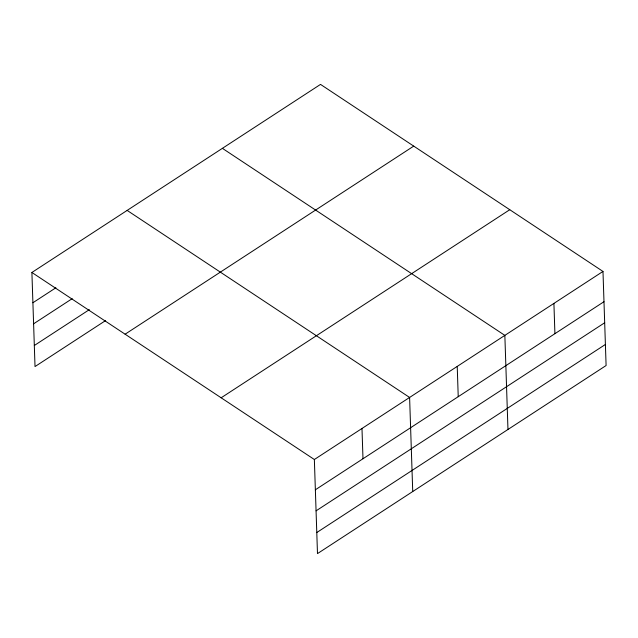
<?xml version="1.0" encoding="UTF-8"?>
<svg xmlns="http://www.w3.org/2000/svg" width="638" height="638" viewBox="0 0 638 638"><rect width="100%" height="100%" fill="white"/><g stroke="black" fill="none" stroke-linecap="round" stroke-linejoin="round"><path stroke-width="0.96" d="M31.9 272.474L320.515 84.399L602.982 271.437L606.1 365.526L317.485 553.601L314.359 459.512L31.9 272.474L35.018 366.563L105.629 320.547M32.905 302.747L55.897 287.762M33.607 323.801L72.19 298.656M34.324 345.501L89.336 309.653M125.112 334.2L413.727 146.118M221.147 397.793L509.77 209.711M314.359 459.512L602.982 271.437M315.363 489.785L603.987 301.702M316.065 510.847L604.68 322.764M316.783 532.539L605.398 344.464M222.391 148.343L504.849 335.381L507.968 429.47M127.145 210.412L409.604 397.45L412.73 491.539M553.912 303.409L554.916 333.674M457.231 366.419L458.228 396.684M361.985 428.481L362.99 458.746"/></g></svg>
